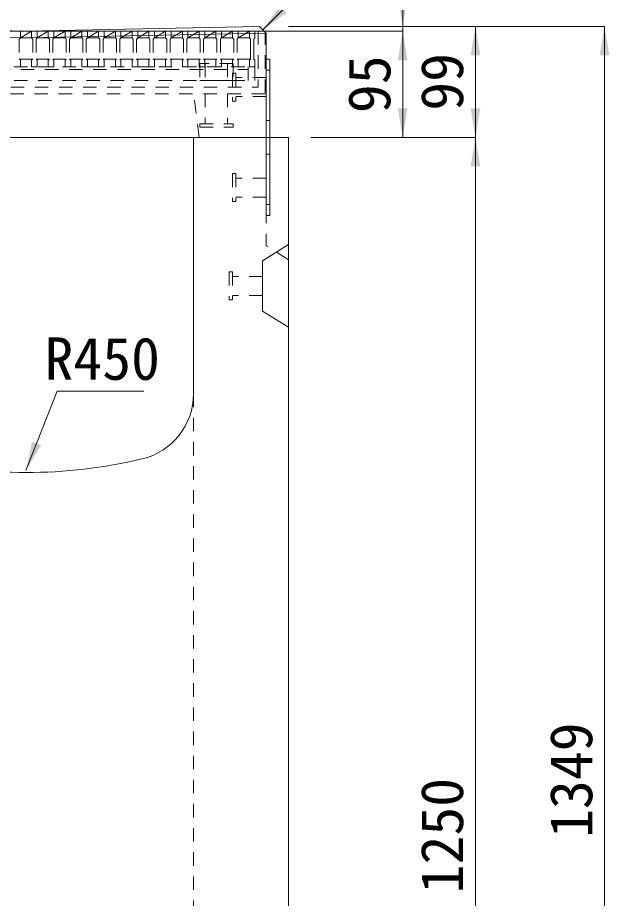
# Model space of a CAD drawing. Units: millimetres at full size, sheet at 1:40; some dimension numbers follow another scale. Extents: x 69750 to 116230, y -28801 to 513.
# Drawn here: x 93575 to 94105, y -18416 to -17628 of the extents above; entities that cross this region are included whole.
import ezdxf
from ezdxf.enums import TextEntityAlignment as Align

# ---------------------------------------------------------------- set-up
doc = ezdxf.new("R2010")
doc.units = ezdxf.units.MM
doc.header["$LTSCALE"] = 40
doc.linetypes.add('USER1', pattern=[0.54, 0.3, -0.24])
for name, color, linetype, lineweight in [('インサート', 92, 'USER1', 5), ('グレーチング', 7, 'USER1', 5), ('ジョイントプレート', 7, 'USER1', 9), ('受枠', 3, 'USER1', 9), ('寸法線', 7, 'Continuous', 9), ('引出線', 4, 'Continuous', 9), ('本体', 7, 'Continuous', 20)]:
    doc.layers.add(name, color=color, linetype=linetype, lineweight=lineweight)
doc.styles.add('ＭＳ ゴシック', font='')
doc.styles.get('ＭＳ ゴシック').set_extended_font_data('MS Gothic')

# ---------------------------------------------------------------- blocks, each defined once
blk = doc.blocks.new('filled_arrow')
at = {"color": 0, "linetype": 'Continuous', "lineweight": -2}
blk.add_solid([(7.5, 1.25), (0, 0), (7.5, -1.25)], dxfattribs=at)

msp = doc.modelspace()

# ---------------------------------------------------------------- linework, layer by layer
at = {"layer": 'インサート'}
for p, q in [((93737.83, -17669.18), (93737.83, -17684.18)), ((93767.83, -17669.18), (93737.83, -17669.18)), ((93742.83, -17669.18), (93742.83, -17684.18)), ((93762.83, -17669.18), (93762.83, -17684.18)), ((93767.83, -17669.18), (93767.83, -17684.18)), ((93767.32, -17677.68), (93767.32, -17702.68)), ((93770.32, -17677.68), (93767.32, -17677.68)), ((93770.32, -17677.68), (93767.32, -17677.68)), ((93767.32, -17677.68), (93767.32, -17702.68)), ((93770.32, -17677.68), (93770.32, -17702.68)), ((93770.32, -17677.68), (93770.32, -17702.68)), ((93767.83, -17684.18), (93737.83, -17684.18)), ((93797.32, -17681.68), (93770.32, -17681.68)), ((93797.33, -17681.68), (93770.32, -17681.68)), ((93797.32, -17681.68), (93797.32, -17698.68)), ((93742.83, -17696.18), (93742.83, -17723.18)), ((93762.83, -17696.18), (93762.83, -17723.18)), ((93770.32, -17702.68), (93767.32, -17702.68)), ((93770.32, -17702.68), (93767.32, -17702.68)), ((93797.32, -17698.68), (93770.32, -17698.68)), ((93797.33, -17698.68), (93770.32, -17698.68)), ((93737.83, -17723.18), (93767.83, -17723.18)), ((93737.83, -17726.18), (93737.83, -17723.18)), ((93737.83, -17726.18), (93767.83, -17726.18)), ((93767.83, -17726.18), (93767.83, -17723.18)), ((93767.32, -17767.68), (93767.32, -17792.68)), ((93770.32, -17767.68), (93767.32, -17767.68)), ((93770.32, -17767.68), (93770.32, -17792.68)), ((93797.32, -17771.68), (93770.32, -17771.68)), ((93797.32, -17771.68), (93797.32, -17788.68)), ((93797.32, -17788.68), (93770.32, -17788.68)), ((93770.32, -17792.68), (93767.32, -17792.68)), ((93764.12, -17855.68), (93764.12, -17880.68)), ((93767.12, -17855.68), (93764.12, -17855.68)), ((93767.12, -17855.68), (93767.12, -17880.68)), ((93794.12, -17859.68), (93767.12, -17859.68)), ((93794.12, -17859.68), (93794.12, -17876.68)), ((93794.12, -17876.68), (93767.12, -17876.68)), ((93767.12, -17880.68), (93764.12, -17880.68))]:
    msp.add_line(p, q, dxfattribs=at)
at = {"layer": 'グレーチング'}
for p, q in [((93787.33, -17640.18), (93377.33, -17640.18)), ((93572.33, -17640.18), (93577.33, -17640.18)), ((93577.33, -17640.18), (93577.33, -17646.18)), ((93577.33, -17646.18), (93587.33, -17640.18)), ((93587.33, -17640.18), (93592.33, -17640.18)), ((93587.33, -17640.18), (93587.33, -17646.18)), ((93592.33, -17640.18), (93592.33, -17646.18)), ((93592.33, -17646.18), (93602.33, -17640.18)), ((93602.33, -17640.18), (93607.33, -17640.18)), ((93602.33, -17640.18), (93602.33, -17646.18)), ((93607.33, -17640.18), (93607.33, -17646.18)), ((93607.33, -17646.18), (93617.33, -17640.18)), ((93617.33, -17640.18), (93622.33, -17640.18)), ((93617.33, -17640.18), (93617.33, -17646.18)), ((93622.33, -17640.18), (93622.33, -17646.18)), ((93622.33, -17646.18), (93632.33, -17640.18)), ((93632.33, -17640.18), (93632.33, -17646.18)), ((93632.33, -17640.18), (93637.33, -17640.18)), ((93637.33, -17640.18), (93637.33, -17646.18)), ((93637.33, -17646.18), (93647.33, -17640.18)), ((93647.33, -17640.18), (93647.33, -17646.18)), ((93647.33, -17640.18), (93652.33, -17640.18)), ((93652.33, -17640.18), (93652.33, -17646.18)), ((93652.33, -17646.18), (93662.33, -17640.18)), ((93662.33, -17640.18), (93667.33, -17640.18)), ((93662.33, -17640.18), (93662.33, -17646.18)), ((93667.33, -17640.18), (93667.33, -17646.18)), ((93667.33, -17646.18), (93677.33, -17640.18)), ((93677.33, -17640.18), (93682.33, -17640.18)), ((93677.33, -17640.18), (93677.33, -17646.18)), ((93682.33, -17640.18), (93682.33, -17646.18)), ((93682.33, -17646.18), (93692.33, -17640.18)), ((93692.33, -17640.18), (93697.33, -17640.18)), ((93692.33, -17640.18), (93692.33, -17646.18)), ((93697.33, -17640.18), (93697.33, -17646.18)), ((93697.33, -17646.18), (93707.33, -17640.18)), ((93707.33, -17640.18), (93712.33, -17640.18)), ((93707.33, -17640.18), (93707.33, -17646.18)), ((93712.33, -17640.18), (93712.33, -17646.18)), ((93712.33, -17646.18), (93722.33, -17640.18)), ((93722.33, -17640.18), (93722.33, -17646.18)), ((93722.33, -17640.18), (93727.33, -17640.18)), ((93727.33, -17640.18), (93727.33, -17646.18)), ((93727.33, -17646.18), (93737.33, -17640.18)), ((93737.33, -17640.18), (93737.33, -17646.18)), ((93742.33, -17640.18), (93742.33, -17646.18)), ((93742.33, -17646.18), (93752.33, -17640.18)), ((93752.33, -17640.18), (93752.33, -17646.18)), ((93757.33, -17640.18), (93757.33, -17646.18)), ((93757.33, -17646.18), (93767.33, -17640.18)), ((93767.33, -17640.18), (93767.33, -17646.18)), ((93772.33, -17640.18), (93772.33, -17646.18)), ((93772.33, -17646.18), (93782.33, -17640.18)), ((93577.33, -17646.18), (93576.33, -17647.18)), ((93576.33, -17647.18), (93576.33, -17665.18)), ((93577.33, -17646.18), (93587.33, -17646.18)), ((93587.33, -17646.18), (93588.33, -17647.18)), ((93588.33, -17647.18), (93588.33, -17665.18)), ((93592.33, -17646.18), (93591.33, -17647.18)), ((93591.33, -17647.18), (93591.33, -17665.18)), ((93592.33, -17646.18), (93602.33, -17646.18)), ((93602.33, -17646.18), (93603.33, -17647.18)), ((93603.33, -17647.18), (93603.33, -17665.18)), ((93607.33, -17646.18), (93606.33, -17647.18)), ((93606.33, -17647.18), (93606.33, -17665.18)), ((93607.33, -17646.18), (93617.33, -17646.18)), ((93617.33, -17646.18), (93618.33, -17647.18)), ((93618.33, -17647.18), (93618.33, -17665.18)), ((93622.33, -17646.18), (93621.33, -17647.18)), ((93621.33, -17647.18), (93621.33, -17665.18)), ((93622.33, -17646.18), (93632.33, -17646.18)), ((93632.33, -17646.18), (93633.33, -17647.18)), ((93633.33, -17647.18), (93633.33, -17665.18)), ((93637.33, -17646.18), (93636.33, -17647.18)), ((93636.33, -17647.18), (93636.33, -17665.18)), ((93637.33, -17646.18), (93647.33, -17646.18)), ((93647.33, -17646.18), (93648.33, -17647.18)), ((93648.33, -17647.18), (93648.33, -17665.18)), ((93652.33, -17646.18), (93651.33, -17647.18)), ((93651.33, -17647.18), (93651.33, -17665.18)), ((93652.33, -17646.18), (93662.33, -17646.18)), ((93662.33, -17646.18), (93663.33, -17647.18)), ((93663.33, -17647.18), (93663.33, -17665.18)), ((93667.33, -17646.18), (93666.33, -17647.18)), ((93666.33, -17647.18), (93666.33, -17665.18)), ((93667.33, -17646.18), (93677.33, -17646.18)), ((93677.33, -17646.18), (93678.33, -17647.18)), ((93678.33, -17647.18), (93678.33, -17665.18)), ((93682.33, -17646.18), (93681.33, -17647.18)), ((93681.33, -17647.18), (93681.33, -17665.18)), ((93682.33, -17646.18), (93692.33, -17646.18)), ((93692.33, -17646.18), (93693.33, -17647.18)), ((93693.33, -17647.18), (93693.33, -17665.18)), ((93697.33, -17646.18), (93696.33, -17647.18)), ((93696.33, -17647.18), (93696.33, -17665.18)), ((93697.33, -17646.18), (93707.33, -17646.18)), ((93707.33, -17646.18), (93708.33, -17647.18)), ((93708.33, -17647.18), (93708.33, -17665.18)), ((93712.33, -17646.18), (93711.33, -17647.18)), ((93711.33, -17647.18), (93711.33, -17665.18)), ((93712.33, -17646.18), (93722.33, -17646.18)), ((93722.33, -17646.18), (93723.33, -17647.18)), ((93723.33, -17647.18), (93723.33, -17665.18)), ((93727.33, -17646.18), (93726.33, -17647.18)), ((93726.33, -17647.18), (93726.33, -17665.18)), ((93727.33, -17646.18), (93737.33, -17646.18)), ((93737.33, -17646.18), (93738.33, -17647.18)), ((93738.33, -17647.18), (93738.33, -17665.18)), ((93742.33, -17646.18), (93741.33, -17647.18)), ((93741.33, -17647.18), (93741.33, -17665.18)), ((93742.33, -17646.18), (93752.33, -17646.18)), ((93752.33, -17646.18), (93753.33, -17647.18)), ((93753.33, -17647.18), (93753.33, -17665.18)), ((93757.33, -17646.18), (93756.33, -17647.18)), ((93756.33, -17647.18), (93756.33, -17665.18)), ((93757.33, -17646.18), (93767.33, -17646.18)), ((93767.33, -17646.18), (93768.33, -17647.18)), ((93768.33, -17647.18), (93768.33, -17665.18)), ((93772.33, -17646.18), (93771.33, -17647.18)), ((93771.33, -17647.18), (93771.33, -17665.18)), ((93772.33, -17646.18), (93782.33, -17646.18)), ((93577.33, -17666.18), (93576.33, -17665.18)), ((93576.33, -17665.18), (93588.33, -17665.18)), ((93587.33, -17666.18), (93588.33, -17665.18)), ((93592.33, -17666.18), (93591.33, -17665.18)), ((93591.33, -17665.18), (93603.33, -17665.18)), ((93602.33, -17666.18), (93603.33, -17665.18)), ((93607.33, -17666.18), (93606.33, -17665.18)), ((93606.33, -17665.18), (93618.33, -17665.18)), ((93617.33, -17666.18), (93618.33, -17665.18)), ((93622.33, -17666.18), (93621.33, -17665.18)), ((93621.33, -17665.18), (93633.33, -17665.18)), ((93632.33, -17666.18), (93633.33, -17665.18)), ((93637.33, -17666.18), (93636.33, -17665.18)), ((93636.33, -17665.18), (93648.33, -17665.18)), ((93647.33, -17666.18), (93648.33, -17665.18)), ((93652.33, -17666.18), (93651.33, -17665.18)), ((93651.33, -17665.18), (93663.33, -17665.18)), ((93662.33, -17666.18), (93663.33, -17665.18)), ((93667.33, -17666.18), (93666.33, -17665.18)), ((93666.33, -17665.18), (93678.33, -17665.18)), ((93677.33, -17666.18), (93678.33, -17665.18)), ((93682.33, -17666.18), (93681.33, -17665.18)), ((93681.33, -17665.18), (93693.33, -17665.18)), ((93692.33, -17666.18), (93693.33, -17665.18)), ((93697.33, -17666.18), (93696.33, -17665.18)), ((93696.33, -17665.18), (93708.33, -17665.18)), ((93707.33, -17666.18), (93708.33, -17665.18)), ((93712.33, -17666.18), (93711.33, -17665.18)), ((93711.33, -17665.18), (93723.33, -17665.18)), ((93722.33, -17666.18), (93723.33, -17665.18)), ((93727.33, -17666.18), (93726.33, -17665.18)), ((93726.33, -17665.18), (93738.33, -17665.18)), ((93737.33, -17666.18), (93738.33, -17665.18)), ((93742.33, -17666.18), (93741.33, -17665.18)), ((93741.33, -17665.18), (93753.33, -17665.18)), ((93752.33, -17666.18), (93753.33, -17665.18)), ((93757.33, -17666.18), (93756.33, -17665.18)), ((93756.33, -17665.18), (93768.33, -17665.18)), ((93767.33, -17666.18), (93768.33, -17665.18)), ((93772.33, -17666.18), (93771.33, -17665.18)), ((93771.33, -17665.18), (93783.33, -17665.18)), ((93572.33, -17672.18), (93577.33, -17672.18)), ((93577.33, -17672.18), (93577.33, -17666.18)), ((93587.33, -17672.18), (93587.33, -17666.18)), ((93587.33, -17672.18), (93592.33, -17672.18)), ((93592.33, -17672.18), (93592.33, -17666.18)), ((93602.33, -17672.18), (93602.33, -17666.18)), ((93602.33, -17672.18), (93607.33, -17672.18)), ((93607.33, -17672.18), (93607.33, -17666.18)), ((93617.33, -17672.18), (93617.33, -17666.18)), ((93617.33, -17672.18), (93622.33, -17672.18)), ((93622.33, -17672.18), (93622.33, -17666.18)), ((93632.33, -17672.18), (93632.33, -17666.18)), ((93632.33, -17672.18), (93637.33, -17672.18)), ((93637.33, -17672.18), (93637.33, -17666.18)), ((93647.33, -17672.18), (93647.33, -17666.18)), ((93647.33, -17672.18), (93652.33, -17672.18)), ((93652.33, -17672.18), (93652.33, -17666.18)), ((93662.33, -17672.18), (93662.33, -17666.18)), ((93662.33, -17672.18), (93667.33, -17672.18)), ((93667.33, -17672.18), (93667.33, -17666.18)), ((93677.33, -17672.18), (93677.33, -17666.18)), ((93677.33, -17672.18), (93682.33, -17672.18)), ((93682.33, -17672.18), (93682.33, -17666.18)), ((93692.33, -17672.18), (93692.33, -17666.18)), ((93692.33, -17672.18), (93697.33, -17672.18)), ((93697.33, -17672.18), (93697.33, -17666.18)), ((93707.33, -17672.18), (93707.33, -17666.18)), ((93707.33, -17672.18), (93712.33, -17672.18)), ((93712.33, -17672.18), (93712.33, -17666.18)), ((93722.33, -17672.18), (93722.33, -17666.18)), ((93722.33, -17672.18), (93727.33, -17672.18)), ((93727.33, -17672.18), (93727.33, -17666.18)), ((93737.33, -17672.18), (93737.33, -17666.18)), ((93737.33, -17672.18), (93742.33, -17672.18)), ((93742.33, -17672.18), (93742.33, -17666.18)), ((93752.33, -17672.18), (93752.33, -17666.18)), ((93752.33, -17672.18), (93757.33, -17672.18)), ((93757.33, -17672.18), (93757.33, -17666.18)), ((93767.33, -17672.18), (93767.33, -17666.18)), ((93767.33, -17672.18), (93772.33, -17672.18)), ((93772.33, -17672.18), (93772.33, -17666.18))]:
    msp.add_line(p, q, dxfattribs=at)
at = {"layer": 'グレーチング', "linetype": 'Continuous'}
for p, q in [((93782.33, -17640.18), (93787.33, -17640.18)), ((93782.33, -17640.18), (93782.33, -17646.18)), ((93787.33, -17640.18), (93787.33, -17646.18)), ((93782.33, -17646.18), (93783.33, -17647.18)), ((93783.33, -17647.18), (93783.33, -17665.18)), ((93787.33, -17646.18), (93786.33, -17647.18)), ((93786.33, -17647.18), (93786.33, -17665.18)), ((93782.33, -17666.18), (93783.33, -17665.18)), ((93787.33, -17666.18), (93786.33, -17665.18)), ((93782.33, -17672.18), (93782.33, -17666.18)), ((93782.33, -17672.18), (93787.33, -17672.18)), ((93787.33, -17672.18), (93782.33, -17672.18)), ((93787.33, -17672.18), (93787.33, -17666.18))]:
    msp.add_line(p, q, dxfattribs=at)
at = {"layer": 'ジョイントプレート'}
for p, q in [((93800.53, -17675.18), (93797.32, -17675.18)), ((93800.53, -17720.18), (93797.32, -17720.18)), ((93800.53, -17750.18), (93797.32, -17750.18)), ((93800.53, -17795.18), (93797.32, -17795.18))]:
    msp.add_line(p, q, dxfattribs=at)
at = {"layer": 'ジョイントプレート', "linetype": 'Continuous'}
msp.add_lwpolyline([(93797.32, -17805.18), (93797.32, -17665.18), (93800.53, -17665.18), (93800.53, -17805.18)], close=True, dxfattribs=at)
at = {"layer": '受枠'}
for p, q in [((93796.33, -17640.18), (93368.33, -17640.18)), ((93790.33, -17640.18), (93790.33, -17690.18)), ((93796.33, -17640.18), (93796.33, -17696.18)), ((93796.33, -17696.18), (93368.33, -17696.18)), ((93374.33, -17690.18), (93790.33, -17690.18))]:
    msp.add_line(p, q, dxfattribs=at)
at = {"layer": '受枠', "lineweight": 5}
for p, q in [((93377.33, -17672.18), (93787.33, -17672.18)), ((93781.33, -17672.18), (93781.33, -17684.18)), ((93787.33, -17672.18), (93787.33, -17690.18)), ((93383.33, -17674.48), (93781.33, -17674.48)), ((93377.33, -17684.18), (93787.33, -17684.18))]:
    msp.add_line(p, q, dxfattribs=at)
at = {"layer": '寸法線'}
for p, q in [((93919.56, -17692.18), (93919.56, -17583.88)), ((93602.33, -17640.18), (93919.56, -17640.18)), ((93602.33, -17640.18), (93919.56, -17640.18)), ((93817.32, -17635.88), (93919.56, -17635.88)), ((93817.33, -17635.88), (93984.69, -17635.88)), ((93817.33, -17635.88), (94100.28, -17635.88)), ((93919.56, -17735.18), (93919.56, -17640.18)), ((93984.69, -17635.88), (93984.69, -17735.18)), ((94100.28, -17635.88), (94100.28, -18985.18)), ((93837.32, -17735.18), (93984.69, -17735.18)), ((93837.32, -17735.18), (93984.69, -17735.18)), ((93837.32, -17735.18), (93919.56, -17735.18)), ((93984.69, -17735.18), (93984.69, -18985.18))]:
    msp.add_line(p, q, dxfattribs=at)
at = {"layer": '引出線'}
for points in [[(93794.32, -17638.94), (93880.57, -17552.69), (93947.68, -17552.69)], [(93582.32, -18033.34), (93591.87, -18009.15), (93610.31, -17962.46), (93687.86, -17962.46)]]:
    msp.add_lwpolyline(points, dxfattribs=at)
at = {"layer": '本体', "lineweight": 5}
for p, q in [((93367.33, -17641.88), (93582.33, -17646.18)), ((93582.33, -17646.18), (93797.32, -17641.88)), ((93817.32, -17831.18), (93794.12, -17845.68)), ((93794.12, -17845.68), (93794.12, -17890.68)), ((93817.32, -17905.18), (93794.12, -17890.68))]:
    msp.add_line(p, q, dxfattribs=at)
at = {"layer": '本体'}
for p, q in [((93373.32, -17636), (93582.33, -17640.18)), ((93582.33, -17640.18), (93791.33, -17636)), ((93791.33, -17636), (93797.32, -17641.88)), ((93797.32, -17641.88), (93797.32, -17735.18)), ((93817.32, -17735.18), (93367.33, -17735.18)), ((93732.32, -17964.65), (93732.32, -17735.18)), ((93817.32, -18985.18), (93817.32, -17735.18))]:
    msp.add_line(p, q, dxfattribs=at)
at = {"layer": '本体', "linetype": 'USER1', "lineweight": 9}
for p, q in [((93737.32, -17735.18), (93732.32, -17696.18)), ((93732.32, -17964.65), (93732.33, -18885.18))]:
    msp.add_line(p, q, dxfattribs=at)
at = {"layer": '本体', "linetype": 'USER1', "lineweight": 5}
for p in [(93797.32, -17735.18), (93817.32, -17844.68)]:
    msp.add_line(p, (93797.32, -17832.18), dxfattribs=at)
at = {"layer": '本体'}
for centre, radius, start, end in [((93672.32, -17964.65), 60, 283.34229, 0), ((93582.32, -17585.18), 450, 256.65776, 283.34229)]:
    msp.add_arc(centre, radius, start, end, dxfattribs=at)

# ---------------------------------------------------------------- block references
at = {"layer": '寸法線', "xscale": 3.47, "yscale": 3.47}
for p, rotation in [((93919.56, -17635.88), 90), ((93919.56, -17640.18), 270), ((93919.56, -17640.18), 270), ((93984.69, -17635.88), 270), ((94100.28, -17635.88), 270), ((93919.56, -17735.18), 90), ((93984.69, -17735.18), 90), ((93984.69, -17735.18), 270)]:
    msp.add_blockref('filled_arrow', p, dxfattribs=dict(at, rotation=rotation))
at = {"layer": '引出線', "xscale": 3.47, "yscale": 3.47}
for p, rotation in [((93794.32, -17638.94), 45), ((93582.32, -18033.34), 68.5)]:
    msp.add_blockref('filled_arrow', p, dxfattribs=dict(at, rotation=rotation))

# ---------------------------------------------------------------- texts
at = {"layer": '寸法線', "style": 'ＭＳ ゴシック'}
for s, p in [('95', (93889.56, -17687.68)), ('99', (93954.69, -17685.53)), ('1349', (94070.28, -18310.53)), ('1250', (93954.69, -18360.18))]:
    msp.add_text(s, height=37.98, rotation=90, dxfattribs=at).set_placement(p, align=Align.MIDDLE_CENTER)
at = {"layer": '引出線', "style": 'ＭＳ ゴシック'}
msp.add_text('R450', height=37.98, dxfattribs=at).set_placement((93650.6, -17933.22), align=Align.MIDDLE_CENTER)

doc.saveas('drawing.dxf')
